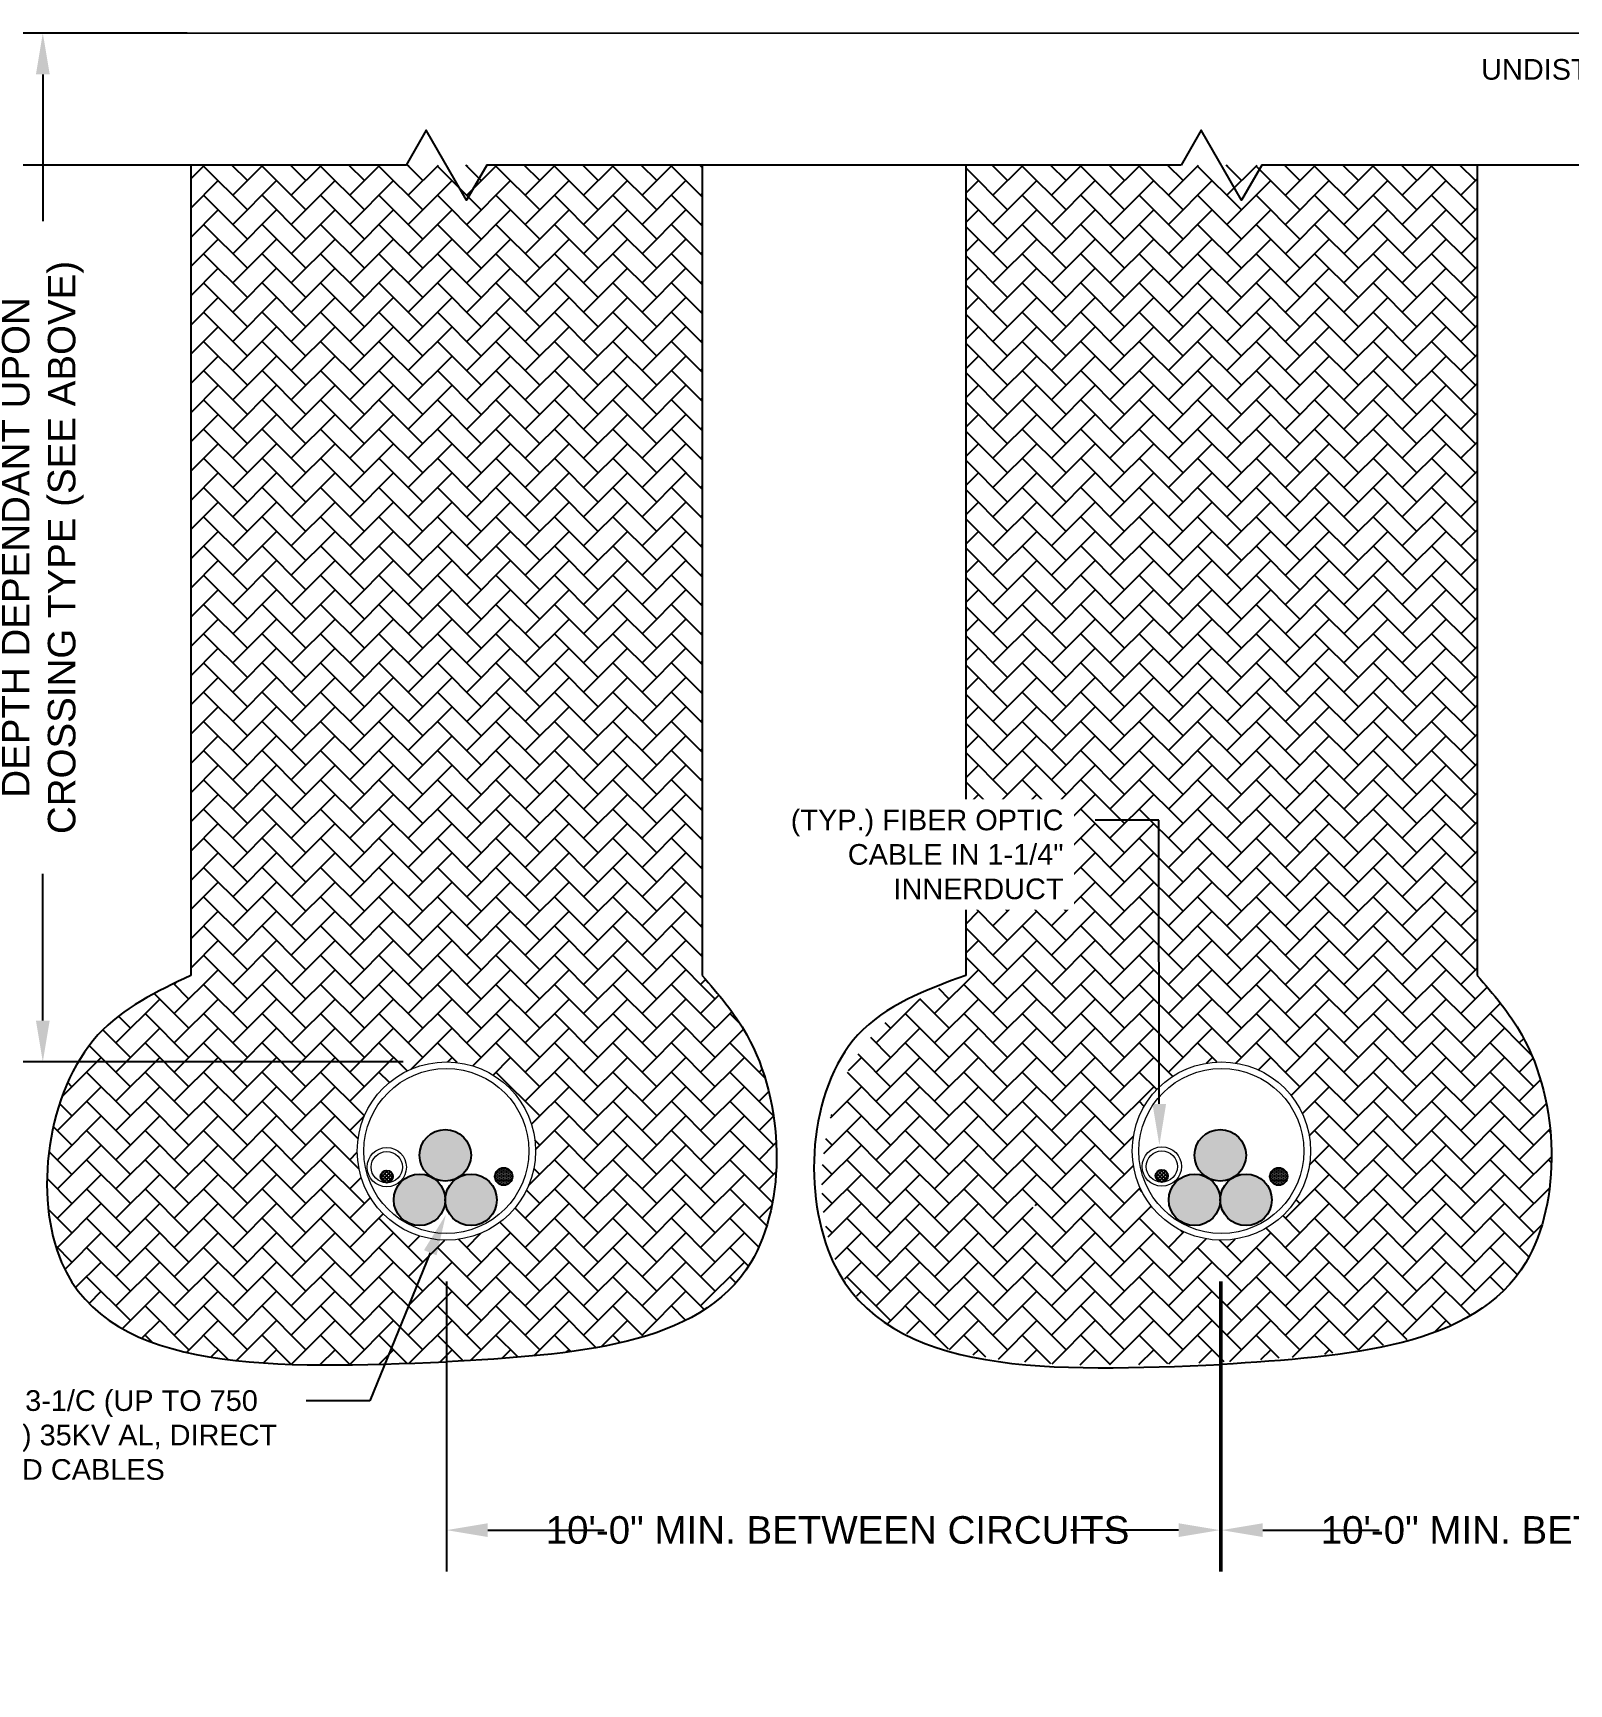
# Model space of a CAD drawing. Header units: feet. Extents: x -17 to 269, y -41 to 210.
# Drawn here: x 78 to 152.3, y 0.1 to 80 of the extents above; entities that cross this region are included whole.
import ezdxf
from ezdxf import colors
from ezdxf.entities.mleader import LeaderData, LeaderLine
from ezdxf.math import Vec2, Vec3

# ---------------------------------------------------------------- set-up
doc = ezdxf.new("R2010")
doc.units = ezdxf.units.FT
doc.header["$MEASUREMENT"] = 0
for name, color, linetype in [('CABLE', 2, 'Continuous'), ('E-FIN-GR', 4, 'Continuous'), ('G-ANNO-DIMS', 1, 'Continuous'), ('text', 1, 'Continuous')]:
    doc.layers.add(name, color=color, linetype=linetype)
doc.layers.add('CONDUIT', color=6, linetype='Continuous', lineweight=18)
doc.styles.add('NEI-A', font='arial.ttf')
doc.dimstyles.new('NEI-A', dxfattribs={"dimtxt": 0.1, "dimasz": 0.125, "dimexe": 0.0625, "dimexo": 0.0625, "dimgap": 0.0625, "dimtad": 0, "dimtih": 1, "dimtoh": 1, "dimdec": 4, "dimzin": 3, "dimdsep": 46, "dimlunit": 4, "dimtxsty": 'NEI-A', "dimcen": 0, "dimadec": 0, "dimazin": 0, "dimtfac": 0.75, "dimtdec": 4, "dimtofl": 0, "dimtmove": 0, "dimatfit": 3, "dimfxl": 1, "dimfrac": 1, "dimtolj": 1, "dimtzin": 0, "dimarcsym": 0})

# ---------------------------------------------------------------- blocks, each defined once
blk = doc.blocks.new('*D1')
at = {"layer": 'Defpoints', "color": 0, "transparency": 16777216}
for p in [(98.013, 21.568), (135.426, 21.568), (98.013, 7.536)]:
    blk.add_point(p, dxfattribs=at)
at = {"layer": 'G-ANNO-DIMS', "color": 0, "lineweight": -2, "transparency": 16777216}
for p, q in [((98.013, 19.568), (98.013, 5.536)), ((135.426, 19.568), (135.426, 5.536)), ((100.013, 7.536), (105.648, 7.536)), ((133.426, 7.536), (128.215, 7.536))]:
    blk.add_line(p, q, dxfattribs=at)
at = {"layer": 'G-ANNO-DIMS', "color": 0, "transparency": 16777216}
for points in [[(100.013, 7.869), (100.013, 7.203), (98.013, 7.536)], [(133.426, 7.869), (133.426, 7.203), (135.426, 7.536)]]:
    blk.add_solid(points, dxfattribs=at)
at = {"layer": 'G-ANNO-DIMS', "color": 0, "transparency": 16777216, "insert": (116.931, 7.536), "char_height": 3.2, "width": 27.13432, "attachment_point": 5, "style": 'NEI-A'}
blk.add_mtext('\\A1;{\\H0.41667x;10\'-0" MIN. BETWEEN CIRCUITS}', dxfattribs=at)
blk = doc.blocks.new('*D3')
at = {"layer": 'Defpoints', "color": 0, "transparency": 16777216}
for p in [(87.478, 79.976), (78.492, 30.193), (97.919, 30.193)]:
    blk.add_point(p, dxfattribs=at)
at = {"layer": 'G-ANNO-DIMS', "color": 0, "lineweight": -2, "transparency": 16777216}
for p, q in [((85.478, 79.976), (76.492, 79.976)), ((78.492, 77.976), (78.492, 70.874)), ((78.492, 32.193), (78.492, 39.295)), ((95.919, 30.193), (76.492, 30.193))]:
    blk.add_line(p, q, dxfattribs=at)
at = {"layer": 'G-ANNO-DIMS', "color": 0, "transparency": 16777216}
for points in [[(78.159, 77.976), (78.826, 77.976), (78.492, 79.976)], [(78.159, 32.193), (78.826, 32.193), (78.492, 30.193)]]:
    blk.add_solid(points, dxfattribs=at)
at = {"layer": 'G-ANNO-DIMS', "color": 0, "transparency": 16777216, "insert": (78.492, 55.084), "char_height": 3.2, "width": 27.70389, "attachment_point": 5, "rotation": 90, "style": 'NEI-A'}
blk.add_mtext('\\A1;{\\H0.41667x;DEPTH DEPENDANT UPON CROSSING TYPE (SEE ABOVE)}', dxfattribs=at)
blk = doc.blocks.new('_Dot')
at = {"color": 0, "linetype": 'ByBlock', "lineweight": -2}
blk.add_line((-0.5, 0), (-1, 0), dxfattribs=at)
at = {"color": 0, "linetype": 'ByBlock', "const_width": 0.5}
blk.add_lwpolyline([(-0.25, 0, 1), (0.25, 0, 1)], format="xyb", close=True, dxfattribs=at)
blk = doc.blocks.new('*D6')
at = {"layer": 'Defpoints', "color": 0, "transparency": 16777216}
for p in [(135.499, 21.568), (172.911, 21.568), (135.499, 7.536)]:
    blk.add_point(p, dxfattribs=at)
at = {"layer": 'G-ANNO-DIMS', "color": 0, "lineweight": -2, "transparency": 16777216}
for p, q in [((135.499, 19.568), (135.499, 5.536)), ((172.911, 19.568), (172.911, 5.536)), ((137.499, 7.536), (143.134, 7.536)), ((170.911, 7.536), (165.7, 7.536))]:
    blk.add_line(p, q, dxfattribs=at)
at = {"layer": 'G-ANNO-DIMS', "color": 0, "transparency": 16777216}
for points in [[(137.499, 7.869), (137.499, 7.203), (135.499, 7.536)], [(170.911, 7.869), (170.911, 7.203), (172.911, 7.536)]]:
    blk.add_solid(points, dxfattribs=at)
at = {"layer": 'G-ANNO-DIMS', "color": 0, "transparency": 16777216, "insert": (154.417, 7.536), "char_height": 3.2, "width": 27.13432, "attachment_point": 5, "style": 'NEI-A'}
blk.add_mtext('\\A1;{\\H0.41667x;10\'-0" MIN. BETWEEN CIRCUITS}', dxfattribs=at)

msp = doc.modelspace()

# ---------------------------------------------------------------- hatches: boundary and pattern name
h = msp.add_hatch()
h.set_pattern_fill('AR-HBONE', color=8, scale=0.25)
edge = h.paths.add_edge_path(flags=0)
edge.add_arc((97.95893, 25.67326), 1.245, -60.0000001, 0.0000001, ccw=False)
edge.add_arc((99.20393, 23.51685), 1.245, 0, 119.9999999, ccw=False)
edge.add_arc((99.20393, 23.51685), 1.245, -180, 0, ccw=False)
edge.add_arc((96.71393, 23.51685), 1.245, 180, 360, ccw=False)
edge.add_arc((96.71393, 23.51685), 1.245, 59.9999999, 180.0000002, ccw=False)
edge.add_arc((97.95893, 25.67326), 1.245, 180, 240, ccw=False)
edge.add_arc((97.95893, 25.67326), 1.245, 0, 180, ccw=False)
edge = h.paths.add_edge_path(flags=0)
edge.add_arc((98.01321, 25.88064), 3.9905, 0, 360)
edge = h.paths.add_edge_path(flags=16)
edge.add_arc((98.01321, 25.88064), 4.3125, 0, 180)
edge.add_arc((98.01321, 25.88064), 4.3125, 180, 360)
edge = h.paths.add_edge_path(flags=0)
edge.add_arc((98.01321, 25.88064), 3.9905, 0, 360)
edge = h.paths.add_edge_path(flags=16)
edge.add_arc((88.96552, 23.19091), 0.0876, 0, 360)
h.paths.add_polyline_path([(85.64551, 34.37907), (85.51672, 34.31765), (85.38798, 34.25618), (85.25933, 34.1946), (85.13082, 34.13284), (85.00251, 34.07085), (84.87442, 34.00857), (84.74662, 33.94595), (84.61915, 33.88292), (84.49206, 33.81944), (84.36539, 33.75544), (84.23919, 33.69086), (84.11351, 33.62565), (83.98839, 33.55975), (83.86389, 33.4931), (83.74004, 33.42565), (83.6169, 33.35733), (83.49452, 33.2881), (83.37293, 33.21788), (83.25219, 33.14664), (83.13235, 33.0743), (83.01344, 33.0008), (82.89553, 32.92611), (82.77865, 32.85014), (82.66286, 32.77286), (82.54819, 32.69419), (82.4347, 32.61409), (82.32244, 32.53249), (82.21144, 32.44933), (82.10177, 32.36457), (81.99345, 32.27814), (81.88656, 32.18999), (81.78112, 32.10005), (81.67718, 32.00827), (81.5748, 31.91459), (81.47402, 31.81896), (81.37489, 31.72132), (81.27746, 31.6216), (81.18176, 31.51976), (81.08785, 31.41574), (80.99574, 31.30956), (80.90543, 31.20128), (80.81692, 31.09094), (80.73021, 30.97858), (80.6453, 30.86428), (80.5622, 30.74806), (80.48089, 30.62999), (80.40139, 30.51011), (80.32369, 30.38847), (80.24779, 30.26513), (80.1737, 30.14013), (80.10141, 30.01353), (80.03093, 29.88537), (79.96225, 29.7557), (79.89538, 29.62458), (79.83031, 29.49206), (79.76705, 29.35818), (79.7056, 29.223), (79.64595, 29.08656), (79.58811, 28.94892), (79.53208, 28.81013), (79.47786, 28.67023), (79.42545, 28.52928), (79.37484, 28.38733), (79.32605, 28.24442), (79.27907, 28.10062), (79.23389, 27.95596), (79.19053, 27.8105), (79.14898, 27.66429), (79.10924, 27.51738), (79.07132, 27.36982), (79.03521, 27.22165), (79.00091, 27.07294), (78.96842, 26.92373), (78.93775, 26.77406), (78.90889, 26.624), (78.88185, 26.47359), (78.85662, 26.32288), (78.83321, 26.17192), (78.81162, 26.02076), (78.79184, 25.86946), (78.77388, 25.71805), (78.75774, 25.5666), (78.74342, 25.41515), (78.73091, 25.26376), (78.72022, 25.11247), (78.71136, 24.96133), (78.70431, 24.81039), (78.69908, 24.65971), (78.69568, 24.50933), (78.69409, 24.35931), (78.69433, 24.20969), (78.69638, 24.06053), (78.70027, 23.91187), (78.70597, 23.76377), (78.7135, 23.61628), (78.72285, 23.46944), (78.73402, 23.3233), (78.74702, 23.17792), (78.76184, 23.03335), (78.77849, 22.88964), (78.79697, 22.74683), (78.81727, 22.60499), (78.8394, 22.46415), (78.86336, 22.32436), (78.88914, 22.18569), (78.91675, 22.04817), (78.94619, 21.91187), (78.97746, 21.77682), (79.01056, 21.64308), (79.04549, 21.5107), (79.08225, 21.37973), (79.12084, 21.25023), (79.16126, 21.12223), (79.20351, 20.99579), (79.24759, 20.87097), (79.29351, 20.7478), (79.34126, 20.62635), (79.39084, 20.50666), (79.44225, 20.38877), (79.49549, 20.27269), (79.55054, 20.15841), (79.60738, 20.04591), (79.666, 19.93518), (79.7264, 19.8262), (79.78855, 19.71897), (79.85244, 19.61346), (79.91806, 19.50968), (79.9854, 19.40759), (80.05444, 19.3072), (80.12517, 19.20848), (80.19758, 19.11142), (80.27165, 19.01601), (80.34736, 18.92224), (80.42472, 18.8301), (80.5037, 18.73956), (80.58428, 18.65062), (80.66647, 18.56327), (80.75024, 18.47749), (80.83557, 18.39326), (80.92247, 18.31058), (81.0109, 18.22943), (81.10087, 18.1498), (81.19235, 18.07167), (81.28534, 17.99503), (81.37981, 17.91987), (81.47576, 17.84618), (81.57318, 17.77394), (81.67204, 17.70314), (81.77235, 17.63376), (81.87407, 17.5658), (81.97721, 17.49924), (82.08174, 17.43406), (82.18766, 17.37025), (82.29494, 17.30781), (82.40359, 17.24671), (82.51357, 17.18694), (82.62489, 17.12849), (82.73752, 17.07135), (82.85146, 17.01551), (82.96669, 16.96094), (83.08319, 16.90764), (83.20096, 16.8556), (83.31998, 16.8048), (83.44024, 16.75522), (83.56172, 16.70686), (83.68441, 16.6597), (83.8083, 16.61373), (83.93337, 16.56893), (84.05961, 16.52529), (84.18701, 16.4828), (84.31555, 16.44145), (84.44523, 16.40122), (84.57602, 16.3621), (84.70792, 16.32407), (84.8409, 16.28713), (84.97497, 16.25126), (85.1101, 16.21644), (85.24628, 16.18266), (85.38349, 16.14992), (85.52174, 16.11819), (85.66099, 16.08746), (85.80124, 16.05772), (85.94247, 16.02896), (86.08468, 16.00117), (86.22784, 15.97432), (86.37195, 15.94841), (86.51699, 15.92343), (86.66295, 15.89936), (86.80981, 15.87618), (86.95756, 15.85389), (87.10619, 15.83247), (87.25569, 15.81191), (87.40604, 15.79219), (87.55722, 15.7733), (87.70923, 15.75523), (87.86205, 15.73797), (88.01567, 15.7215), (88.17008, 15.70581), (88.32525, 15.69088), (88.48119, 15.67671), (88.63787, 15.66328), (88.79528, 15.65057), (88.95341, 15.63857), (89.11224, 15.62728), (89.27177, 15.61667), (89.43197, 15.60673), (89.59284, 15.59745), (89.75436, 15.58882), (89.91652, 15.58083), (90.07931, 15.57345), (90.2427, 15.56668), (90.4067, 15.56051), (90.57128, 15.55492), (90.73643, 15.54989), (90.90215, 15.54542), (91.0684, 15.54149), (91.23519, 15.53809), (91.4025, 15.5352), (91.57031, 15.53281), (91.73862, 15.53091), (91.9074, 15.52949), (92.07665, 15.52853), (92.24636, 15.52802), (92.4165, 15.52794), (92.58707, 15.52829), (92.75805, 15.52905), (92.92942, 15.5302), (93.10119, 15.53173), (93.27333, 15.53364), (93.44582, 15.5359), (93.61866, 15.5385), (93.79184, 15.54143), (93.96533, 15.54468), (94.13913, 15.54824), (94.31322, 15.55208), (94.4876, 15.5562), (94.66223, 15.56059), (94.83712, 15.56522), (95.01225, 15.5701), (95.18761, 15.5752), (95.36318, 15.58051), (95.53895, 15.58601), (95.7149, 15.59171), (95.89103, 15.59757), (96.06732, 15.60359), (96.24375, 15.60976), (96.42032, 15.61606), (96.59701, 15.62248), (96.7738, 15.629), (96.95068, 15.63562), (97.12765, 15.64231), (97.30468, 15.64908), (97.48177, 15.65589), (97.65889, 15.66274), (97.83605, 15.66962), (98.01321, 15.67652), (98.15285, 15.68455), (98.29248, 15.69259), (98.4321, 15.70066), (98.57168, 15.70875), (98.71122, 15.71688), (98.85072, 15.72506), (98.99016, 15.7333), (99.12953, 15.74161), (99.26882, 15.75), (99.40803, 15.75847), (99.54714, 15.76705), (99.68614, 15.77573), (99.82503, 15.78453), (99.9638, 15.79346), (100.10242, 15.80253), (100.24091, 15.81175), (100.37924, 15.82112), (100.5174, 15.83066), (100.65539, 15.84038), (100.7932, 15.85029), (100.93082, 15.86039), (101.06823, 15.8707), (101.20543, 15.88123), (101.34241, 15.89198), (101.47916, 15.90297), (101.61567, 15.91421), (101.75193, 15.9257), (101.88792, 15.93746), (102.02365, 15.9495), (102.1591, 15.96182), (102.29425, 15.97443), (102.42911, 15.98736), (102.56366, 16.0006), (102.69789, 16.01416), (102.8318, 16.02806), (102.96536, 16.0423), (103.09858, 16.0569), (103.23145, 16.07186), (103.36394, 16.0872), (103.49606, 16.10293), (103.6278, 16.11904), (103.75914, 16.13556), (103.89007, 16.1525), (104.02059, 16.16986), (104.15069, 16.18765), (104.28035, 16.20589), (104.40957, 16.22458), (104.53833, 16.24373), (104.66663, 16.26336), (104.79446, 16.28347), (104.92181, 16.30407), (105.04867, 16.32518), (105.17502, 16.3468), (105.30086, 16.36894), (105.42619, 16.39161), (105.55098, 16.41483), (105.67523, 16.43859), (105.79894, 16.46292), (105.92208, 16.48782), (106.04465, 16.51331), (106.16665, 16.53938), (106.28806, 16.56606), (106.40887, 16.59335), (106.52907, 16.62125), (106.64866, 16.64979), (106.76762, 16.67897), (106.88594, 16.7088), (107.00362, 16.7393), (107.12064, 16.77046), (107.237, 16.8023), (107.35268, 16.83483), (107.46768, 16.86806), (107.58198, 16.90201), (107.69558, 16.93667), (107.80846, 16.97206), (107.92062, 17.00819), (108.03205, 17.04507), (108.14274, 17.08271), (108.25267, 17.12112), (108.36185, 17.1603), (108.47025, 17.20028), (108.57787, 17.24105), (108.6847, 17.28264), (108.79073, 17.32504), (108.89595, 17.36827), (109.00035, 17.41233), (109.10392, 17.45725), (109.20666, 17.50302), (109.30854, 17.54966), (109.40957, 17.59718), (109.50972, 17.64558), (109.609, 17.69489), (109.7074, 17.7451), (109.8049, 17.79622), (109.90149, 17.84828), (109.99716, 17.90126), (110.09191, 17.9552), (110.18572, 18.01009), (110.27859, 18.06595), (110.37051, 18.12279), (110.46146, 18.18061), (110.55144, 18.23942), (110.64043, 18.29924), (110.72843, 18.36008), (110.81543, 18.42194), (110.90141, 18.48484), (110.98637, 18.54878), (111.07031, 18.61378), (111.1532, 18.67984), (111.23503, 18.74698), (111.31581, 18.8152), (111.39552, 18.88452), (111.47415, 18.95494), (111.55169, 19.02647), (111.62813, 19.09913), (111.70346, 19.17292), (111.77767, 19.24786), (111.85076, 19.32395), (111.9227, 19.4012), (111.9935, 19.47962), (112.06314, 19.55923), (112.13162, 19.64003), (112.19892, 19.72204), (112.26503, 19.80526), (112.32995, 19.88969), (112.39366, 19.97537), (112.45616, 20.06228), (112.51744, 20.15045), (112.57748, 20.23987), (112.63627, 20.33057), (112.69381, 20.42256), (112.75009, 20.51583), (112.8051, 20.61039), (112.85884, 20.70622), (112.91132, 20.80329), (112.96252, 20.90157), (113.01247, 21.00105), (113.06114, 21.10169), (113.10856, 21.20347), (113.15471, 21.30637), (113.19959, 21.41035), (113.24322, 21.5154), (113.28559, 21.62149), (113.3267, 21.7286), (113.36655, 21.83669), (113.40514, 21.94575), (113.44248, 22.05575), (113.47857, 22.16666), (113.5134, 22.27846), (113.54697, 22.39112), (113.5793, 22.50463), (113.61037, 22.61894), (113.6402, 22.73404), (113.66877, 22.84991), (113.6961, 22.96651), (113.72218, 23.08383), (113.74701, 23.20183), (113.7706, 23.3205), (113.79294, 23.4398), (113.81404, 23.55971), (113.8339, 23.68021), (113.85252, 23.80127), (113.8699, 23.92287), (113.88604, 24.04498), (113.90094, 24.16758), (113.9146, 24.29063), (113.92703, 24.41413), (113.93822, 24.53803), (113.94818, 24.66232), (113.9569, 24.78696), (113.96439, 24.91195), (113.97065, 25.03724), (113.97568, 25.16282), (113.97949, 25.28865), (113.98206, 25.41472), (113.9834, 25.54101), (113.98352, 25.66747), (113.98241, 25.79409), (113.98008, 25.92085), (113.97653, 26.04772), (113.97175, 26.17466), (113.96575, 26.30167), (113.95853, 26.42871), (113.95009, 26.55576), (113.94044, 26.68279), (113.92956, 26.80978), (113.91747, 26.9367), (113.90416, 27.06353), (113.88964, 27.19024), (113.8739, 27.3168), (113.85696, 27.4432), (113.8388, 27.56941), (113.81942, 27.69539), (113.79884, 27.82114), (113.77705, 27.94661), (113.75406, 28.07179), (113.72985, 28.19665), (113.70444, 28.32117), (113.67783, 28.44531), (113.65001, 28.56906), (113.62099, 28.69239), (113.59077, 28.81528), (113.55934, 28.9377), (113.52672, 29.05962), (113.4929, 29.18102), (113.45788, 29.30187), (113.42166, 29.42215), (113.38424, 29.54184), (113.34564, 29.66091), (113.30583, 29.77933), (113.26484, 29.89708), (113.22265, 30.01413), (113.17927, 30.13046), (113.1347, 30.24604), (113.08894, 30.36085), (113.042, 30.47486), (112.99386, 30.58805), (112.94454, 30.70039), (112.89404, 30.81186), (112.84235, 30.92243), (112.78948, 31.03208), (112.73542, 31.14078), (112.68019, 31.24851), (112.62377, 31.35524), (112.56618, 31.46094), (112.5074, 31.5656), (112.44748, 31.66922), (112.38644, 31.77184), (112.32433, 31.8735), (112.26117, 31.97422), (112.19702, 32.07405), (112.13191, 32.17301), (112.06587, 32.27115), (111.99896, 32.36849), (111.93119, 32.46507), (111.86262, 32.56093), (111.79328, 32.6561), (111.72321, 32.75061), (111.65245, 32.8445), (111.58104, 32.93781), (111.50901, 33.03056), (111.4364, 33.1228), (111.36326, 33.21455), (111.28962, 33.30585), (111.21551, 33.39674), (111.14098, 33.48725), (111.06607, 33.57742), (110.99082, 33.66727), (110.91525, 33.75685), (110.83942, 33.84619), (110.76335, 33.93532), (110.6871, 34.02427), (110.61069, 34.11309), (110.53416, 34.20181), (110.45756, 34.29046), (110.38092, 34.37907), (110.38092, 73.58276), (85.64551, 73.58276)])
h = msp.add_hatch()
h.set_pattern_fill('AR-HBONE', color=8, scale=0.25)
edge = h.paths.add_edge_path(flags=0)
edge.add_arc((135.44474, 25.67326), 1.245, -60.0000001, 0.0000001, ccw=False)
edge.add_arc((136.68974, 23.51685), 1.245, 0, 119.9999999, ccw=False)
edge.add_arc((136.68974, 23.51685), 1.245, -180, 0, ccw=False)
edge.add_arc((134.19974, 23.51685), 1.245, 180, 360, ccw=False)
edge.add_arc((134.19974, 23.51685), 1.245, 59.9999999, 180.0000002, ccw=False)
edge.add_arc((135.44474, 25.67326), 1.245, 180, 240, ccw=False)
edge.add_arc((135.44474, 25.67326), 1.245, 0, 180, ccw=False)
edge = h.paths.add_edge_path(flags=0)
edge.add_arc((135.49902, 25.88064), 3.9905, 0, 360)
edge = h.paths.add_edge_path(flags=16)
edge.add_arc((135.49902, 25.88064), 4.3125, 0, 180)
edge.add_arc((135.49902, 25.88064), 4.3125, 180, 360)
edge = h.paths.add_edge_path(flags=0)
edge.add_arc((135.49902, 25.88064), 3.9905, 0, 360)
edge = h.paths.add_edge_path(flags=16)
edge.add_arc((126.45133, 23.19091), 0.06782, 0, 360)
h.paths.add_polyline_path([(123.13131, 34.37907), (123.00253, 34.31765), (122.87378, 34.25618), (122.74514, 34.1946), (122.61663, 34.13284), (122.48831, 34.07085), (122.36023, 34.00857), (122.23243, 33.94595), (122.10496, 33.88292), (121.97787, 33.81944), (121.8512, 33.75544), (121.725, 33.69086), (121.59932, 33.62565), (121.4742, 33.55975), (121.3497, 33.4931), (121.22585, 33.42565), (121.10271, 33.35733), (120.98033, 33.2881), (120.85874, 33.21788), (120.738, 33.14664), (120.61816, 33.0743), (120.49925, 33.0008), (120.38134, 32.92611), (120.26446, 32.85014), (120.14867, 32.77286), (120.034, 32.69419), (119.92051, 32.61409), (119.80825, 32.53249), (119.69725, 32.44933), (119.58757, 32.36457), (119.47926, 32.27814), (119.37237, 32.18999), (119.26693, 32.10005), (119.16299, 32.00827), (119.06061, 31.91459), (118.95983, 31.81896), (118.8607, 31.72132), (118.76327, 31.6216), (118.66757, 31.51976), (118.57366, 31.41574), (118.48155, 31.30956), (118.39124, 31.20128), (118.30273, 31.09094), (118.21602, 30.97858), (118.13111, 30.86428), (118.048, 30.74806), (117.9667, 30.62999), (117.8872, 30.51011), (117.8095, 30.38847), (117.7336, 30.26513), (117.65951, 30.14013), (117.58722, 30.01353), (117.51674, 29.88537), (117.44806, 29.7557), (117.38119, 29.62458), (117.31612, 29.49206), (117.25286, 29.35818), (117.19141, 29.223), (117.13176, 29.08656), (117.07392, 28.94892), (117.01789, 28.81013), (116.96367, 28.67023), (116.91126, 28.52928), (116.86065, 28.38733), (116.81186, 28.24442), (116.76488, 28.10062), (116.7197, 27.95596), (116.67634, 27.8105), (116.63479, 27.66429), (116.59505, 27.51738), (116.55713, 27.36982), (116.52101, 27.22165), (116.48672, 27.07294), (116.45423, 26.92373), (116.42356, 26.77406), (116.3947, 26.624), (116.36766, 26.47359), (116.34243, 26.32288), (116.31902, 26.17192), (116.29743, 26.02076), (116.27765, 25.86946), (116.25969, 25.71805), (116.24355, 25.5666), (116.22923, 25.41515), (116.21672, 25.26376), (116.20603, 25.11247), (116.19717, 24.96133), (116.19012, 24.81039), (116.18489, 24.65971), (116.18148, 24.50933), (116.1799, 24.35931), (116.18014, 24.20969), (116.18219, 24.06053), (116.18607, 23.91187), (116.19178, 23.76377), (116.1993, 23.61628), (116.20866, 23.46944), (116.21983, 23.3233), (116.23283, 23.17792), (116.24765, 23.03335), (116.2643, 22.88964), (116.28278, 22.74683), (116.30308, 22.60499), (116.32521, 22.46415), (116.34917, 22.32436), (116.37495, 22.18569), (116.40256, 22.04817), (116.432, 21.91187), (116.46327, 21.77682), (116.49637, 21.64308), (116.5313, 21.5107), (116.56806, 21.37973), (116.60664, 21.25023), (116.64706, 21.12223), (116.68932, 20.99579), (116.7334, 20.87097), (116.77932, 20.7478), (116.82707, 20.62635), (116.87665, 20.50666), (116.92806, 20.38877), (116.9813, 20.27269), (117.03635, 20.15841), (117.09319, 20.04591), (117.15181, 19.93518), (117.21221, 19.8262), (117.27436, 19.71897), (117.33825, 19.61346), (117.40387, 19.50968), (117.47121, 19.40759), (117.54025, 19.3072), (117.61098, 19.20848), (117.68339, 19.11142), (117.75746, 19.01601), (117.83317, 18.92224), (117.91053, 18.8301), (117.98951, 18.73956), (118.07009, 18.65062), (118.15228, 18.56327), (118.23605, 18.47749), (118.32138, 18.39326), (118.40827, 18.31058), (118.49671, 18.22943), (118.58668, 18.1498), (118.67816, 18.07167), (118.77114, 17.99503), (118.86562, 17.91987), (118.96157, 17.84618), (119.05899, 17.77394), (119.15785, 17.70314), (119.25816, 17.63376), (119.35988, 17.5658), (119.46302, 17.49924), (119.56755, 17.43406), (119.67347, 17.37025), (119.78075, 17.30781), (119.88939, 17.24671), (119.99938, 17.18694), (120.1107, 17.12849), (120.22333, 17.07135), (120.33727, 17.01551), (120.4525, 16.96094), (120.569, 16.90764), (120.68677, 16.8556), (120.80579, 16.8048), (120.92605, 16.75522), (121.04753, 16.70686), (121.17022, 16.6597), (121.2941, 16.61373), (121.41918, 16.56893), (121.54542, 16.52529), (121.67282, 16.4828), (121.80136, 16.44145), (121.93104, 16.40122), (122.06183, 16.3621), (122.19373, 16.32407), (122.32671, 16.28713), (122.46078, 16.25126), (122.59591, 16.21644), (122.73209, 16.18266), (122.8693, 16.14992), (123.00754, 16.11819), (123.1468, 16.08746), (123.28705, 16.05772), (123.42828, 16.02896), (123.57049, 16.00117), (123.71365, 15.97432), (123.85776, 15.94841), (124.0028, 15.92343), (124.14876, 15.89936), (124.29562, 15.87618), (124.44337, 15.85389), (124.592, 15.83247), (124.7415, 15.81191), (124.89185, 15.79219), (125.04303, 15.7733), (125.19504, 15.75523), (125.34786, 15.73797), (125.50148, 15.7215), (125.65589, 15.70581), (125.81106, 15.69088), (125.967, 15.67671), (126.12368, 15.66328), (126.28109, 15.65057), (126.43922, 15.63857), (126.59805, 15.62728), (126.75758, 15.61667), (126.91778, 15.60673), (127.07865, 15.59745), (127.24017, 15.58882), (127.40233, 15.58083), (127.56512, 15.57345), (127.72851, 15.56668), (127.89251, 15.56051), (128.05709, 15.55492), (128.22224, 15.54989), (128.38795, 15.54542), (128.55421, 15.54149), (128.721, 15.53809), (128.88831, 15.5352), (129.05612, 15.53281), (129.22443, 15.53091), (129.39321, 15.52949), (129.56246, 15.52853), (129.73217, 15.52802), (129.90231, 15.52794), (130.07287, 15.52829), (130.24385, 15.52905), (130.41523, 15.5302), (130.587, 15.53173), (130.75913, 15.53364), (130.93163, 15.5359), (131.10447, 15.5385), (131.27765, 15.54143), (131.45114, 15.54468), (131.62494, 15.54824), (131.79903, 15.55208), (131.97341, 15.5562), (132.14804, 15.56059), (132.32293, 15.56522), (132.49806, 15.5701), (132.67342, 15.5752), (132.84899, 15.58051), (133.02476, 15.58601), (133.20071, 15.59171), (133.37684, 15.59757), (133.55313, 15.60359), (133.72956, 15.60976), (133.90613, 15.61606), (134.08282, 15.62248), (134.25961, 15.629), (134.43649, 15.63562), (134.61346, 15.64231), (134.79049, 15.64908), (134.96758, 15.65589), (135.1447, 15.66274), (135.32186, 15.66962), (135.49902, 15.67652), (135.63866, 15.68455), (135.77829, 15.69259), (135.9179, 15.70066), (136.05749, 15.70875), (136.19703, 15.71688), (136.33653, 15.72506), (136.47597, 15.7333), (136.61534, 15.74161), (136.75463, 15.75), (136.89384, 15.75847), (137.03295, 15.76705), (137.17195, 15.77573), (137.31084, 15.78453), (137.4496, 15.79346), (137.58823, 15.80253), (137.72672, 15.81175), (137.86505, 15.82112), (138.00321, 15.83066), (138.1412, 15.84038), (138.27901, 15.85029), (138.41663, 15.86039), (138.55404, 15.8707), (138.69124, 15.88123), (138.82822, 15.89198), (138.96497, 15.90297), (139.10148, 15.91421), (139.23774, 15.9257), (139.37373, 15.93746), (139.50946, 15.9495), (139.6449, 15.96182), (139.78006, 15.97443), (139.91492, 15.98736), (140.04947, 16.0006), (140.1837, 16.01416), (140.31761, 16.02806), (140.45117, 16.0423), (140.58439, 16.0569), (140.71726, 16.07186), (140.84975, 16.0872), (140.98187, 16.10293), (141.11361, 16.11904), (141.24495, 16.13556), (141.37588, 16.1525), (141.5064, 16.16986), (141.6365, 16.18765), (141.76616, 16.20589), (141.89538, 16.22458), (142.02414, 16.24373), (142.15244, 16.26336), (142.28027, 16.28347), (142.40762, 16.30407), (142.53448, 16.32518), (142.66083, 16.3468), (142.78667, 16.36894), (142.912, 16.39161), (143.03679, 16.41483), (143.16104, 16.43859), (143.28475, 16.46292), (143.40789, 16.48782), (143.53046, 16.51331), (143.65246, 16.53938), (143.77387, 16.56606), (143.89468, 16.59335), (144.01488, 16.62125), (144.13447, 16.64979), (144.25343, 16.67897), (144.37175, 16.7088), (144.48943, 16.7393), (144.60645, 16.77046), (144.72281, 16.8023), (144.83849, 16.83483), (144.95348, 16.86806), (145.06779, 16.90201), (145.18139, 16.93667), (145.29427, 16.97206), (145.40643, 17.00819), (145.51786, 17.04507), (145.62855, 17.08271), (145.73848, 17.12112), (145.84766, 17.1603), (145.95606, 17.20028), (146.06368, 17.24105), (146.17051, 17.28264), (146.27654, 17.32504), (146.38176, 17.36827), (146.48616, 17.41233), (146.58973, 17.45725), (146.69246, 17.50302), (146.79435, 17.54966), (146.89537, 17.59718), (146.99553, 17.64558), (147.09481, 17.69489), (147.19321, 17.7451), (147.2907, 17.79622), (147.3873, 17.84828), (147.48297, 17.90126), (147.57772, 17.9552), (147.67153, 18.01009), (147.7644, 18.06595), (147.85632, 18.12279), (147.94727, 18.18061), (148.03724, 18.23942), (148.12624, 18.29924), (148.21424, 18.36008), (148.30124, 18.42194), (148.38722, 18.48484), (148.47218, 18.54878), (148.55611, 18.61378), (148.639, 18.67984), (148.72084, 18.74698), (148.80162, 18.8152), (148.88133, 18.88452), (148.95996, 18.95494), (149.0375, 19.02647), (149.11394, 19.09913), (149.18927, 19.17292), (149.26348, 19.24786), (149.33657, 19.32395), (149.40851, 19.4012), (149.47931, 19.47962), (149.54895, 19.55923), (149.61743, 19.64003), (149.68473, 19.72204), (149.75084, 19.80526), (149.81576, 19.88969), (149.87947, 19.97537), (149.94197, 20.06228), (150.00325, 20.15045), (150.06328, 20.23987), (150.12208, 20.33057), (150.17962, 20.42256), (150.2359, 20.51583), (150.29091, 20.61039), (150.34465, 20.70622), (150.39713, 20.80329), (150.44833, 20.90157), (150.49828, 21.00105), (150.54695, 21.10169), (150.59437, 21.20347), (150.64052, 21.30637), (150.6854, 21.41035), (150.72903, 21.5154), (150.7714, 21.62149), (150.81251, 21.7286), (150.85236, 21.83669), (150.89095, 21.94575), (150.92829, 22.05575), (150.96438, 22.16666), (150.99921, 22.27846), (151.03278, 22.39112), (151.06511, 22.50463), (151.09618, 22.61894), (151.126, 22.73404), (151.15458, 22.84991), (151.18191, 22.96651), (151.20799, 23.08383), (151.23282, 23.20183), (151.25641, 23.3205), (151.27875, 23.4398), (151.29985, 23.55971), (151.31971, 23.68021), (151.33833, 23.80127), (151.35571, 23.92287), (151.37185, 24.04498), (151.38675, 24.16758), (151.40041, 24.29063), (151.41284, 24.41413), (151.42403, 24.53803), (151.43399, 24.66232), (151.44271, 24.78696), (151.4502, 24.91195), (151.45646, 25.03724), (151.46149, 25.16282), (151.46529, 25.28865), (151.46787, 25.41472), (151.46921, 25.54101), (151.46933, 25.66747), (151.46822, 25.79409), (151.46589, 25.92085), (151.46234, 26.04772), (151.45756, 26.17466), (151.45156, 26.30167), (151.44434, 26.42871), (151.4359, 26.55576), (151.42624, 26.68279), (151.41537, 26.80978), (151.40328, 26.9367), (151.38997, 27.06353), (151.37545, 27.19024), (151.35971, 27.3168), (151.34276, 27.4432), (151.3246, 27.56941), (151.30523, 27.69539), (151.28465, 27.82114), (151.26286, 27.94661), (151.23987, 28.07179), (151.21566, 28.19665), (151.19025, 28.32117), (151.16364, 28.44531), (151.13582, 28.56906), (151.1068, 28.69239), (151.07658, 28.81528), (151.04515, 28.9377), (151.01253, 29.05962), (150.97871, 29.18102), (150.94368, 29.30187), (150.90747, 29.42215), (150.87005, 29.54184), (150.83144, 29.66091), (150.79164, 29.77933), (150.75065, 29.89708), (150.70846, 30.01413), (150.66508, 30.13046), (150.62051, 30.24604), (150.57475, 30.36085), (150.52781, 30.47486), (150.47967, 30.58805), (150.43035, 30.70039), (150.37985, 30.81186), (150.32816, 30.92243), (150.27529, 31.03208), (150.22123, 31.14078), (150.166, 31.24851), (150.10958, 31.35524), (150.05198, 31.46094), (149.99321, 31.5656), (149.93329, 31.66922), (149.87225, 31.77184), (149.81013, 31.8735), (149.74698, 31.97422), (149.68283, 32.07405), (149.61772, 32.17301), (149.55168, 32.27115), (149.48477, 32.36849), (149.417, 32.46507), (149.34843, 32.56093), (149.27909, 32.6561), (149.20902, 32.75061), (149.13826, 32.8445), (149.06685, 32.93781), (148.99482, 33.03056), (148.92221, 33.1228), (148.84907, 33.21455), (148.77542, 33.30585), (148.70132, 33.39674), (148.62679, 33.48725), (148.55188, 33.57742), (148.47662, 33.66727), (148.40106, 33.75685), (148.32523, 33.84619), (148.24916, 33.93532), (148.17291, 34.02427), (148.0965, 34.11309), (148.01997, 34.20181), (147.94337, 34.29046), (147.86673, 34.37907), (147.86673, 73.58276), (123.13131, 73.58276)])
at = {"layer": 'CABLE'}
h = msp.add_hatch(color=256, dxfattribs=at)
h.dxf.hatch_style = 1
h.paths.add_polyline_path([(96.71393, 25.67326, 1), (99.20393, 25.67326, 1)])
h.paths.add_polyline_path([(95.46893, 23.51685, 1), (97.95893, 23.51685, 1)])
h.paths.add_polyline_path([(100.44893, 23.51685, 1), (97.95893, 23.51685, 1)])
h = msp.add_hatch(color=256, dxfattribs=at)
h.dxf.hatch_style = 1
h.paths.add_polyline_path([(134.19974, 25.67326, 1), (136.68974, 25.67326, 1)])
h.paths.add_polyline_path([(132.95474, 23.51685, 1), (135.44474, 23.51685, 1)])
h.paths.add_polyline_path([(137.93474, 23.51685, 1), (135.44474, 23.51685, 1)])
h = msp.add_hatch(dxfattribs=at)
h.set_pattern_fill('ANSI37', color=256)
h.set_pattern_definition([(45, (-21.36879, 3.83774), (-0.08838835, 0.08838835), []), (135, (-21.36879, 3.83774), (-0.08838835, -0.08838835), [])])
edge = h.paths.add_edge_path()
edge.add_arc((95.12717, 24.64207), 0.29711, 180, 540, ccw=False)
h = msp.add_hatch(dxfattribs=at)
h.set_pattern_fill('DOTS', color=256)
h.set_pattern_definition([(0, (-26.886515, 1.368154), (0.03125, 0.0625), [0, -0.0625])])
edge = h.paths.add_edge_path()
edge.add_arc((100.78504, 24.64691), 0.42098, 0, 360)
h = msp.add_hatch(dxfattribs=at)
h.set_pattern_fill('ANSI37', color=256)
h.set_pattern_definition([(45, (16.11887, 3.86871), (-0.08838835, 0.08838835), []), (135, (16.11887, 3.86871), (-0.08838835, -0.08838835), [])])
edge = h.paths.add_edge_path()
edge.add_arc((132.61483, 24.67304), 0.29711, 180, 540, ccw=False)
h = msp.add_hatch(dxfattribs=at)
h.set_pattern_fill('DOTS', color=256)
h.set_pattern_definition([(0, (10.599294, 1.368154), (0.03125, 0.0625), [0, -0.0625])])
edge = h.paths.add_edge_path()
edge.add_arc((138.27085, 24.64691), 0.42098, 0, 360)

# ---------------------------------------------------------------- linework, layer by layer
for p, q in [((85.64551, 73.58276), (85.64551, 34.37907)), ((110.38092, 73.58276), (110.38092, 34.37907)), ((123.13131, 73.58276), (123.13131, 34.37907)), ((147.86673, 73.58276), (147.86673, 34.37907))]:
    msp.add_line(p, q)
msp.add_open_spline([(85.64551, 34.37907), (84.00472, 33.59681), (78.93226, 31.17847), (77.01111, 14.85907), (89.87241, 15.35966), (98.01321, 15.67652)], degree=3, knots=[0, 0, 0, 0, 5.33054107, 16.47924765, 35.70594973, 35.70594973, 35.70594973, 35.70594973])
for points in [[(110.38092, 34.37907), (112.54599, 31.49725), (112.73397, 20.48876), (98.01321, 15.67652)], [(123.13131, 34.37907), (117.91789, 31.49725), (116.72811, 20.48876), (135.49902, 15.54893)], [(147.86673, 34.37907), (150.0318, 31.49725), (150.21978, 20.48876), (135.49902, 15.54893)]]:
    msp.add_spline(points, degree=3)
for centre, radius in [((97.95893, 25.67326), 1.245), ((135.44474, 25.67326), 1.245), ((95.12717, 24.64207), 0.29711), ((100.78504, 24.64691), 0.42098), ((132.61483, 24.67304), 0.29711), ((138.27085, 24.64691), 0.42098), ((96.71393, 23.51685), 1.245), ((99.20393, 23.51685), 1.245), ((134.19974, 23.51685), 1.245), ((136.68974, 23.51685), 1.245)]:
    msp.add_circle(centre, radius, dxfattribs=at)
at = {"layer": 'CONDUIT'}
for centre, radius in [((98.01321, 25.88064), 4.3125), ((98.01321, 25.88064), 3.9905), ((135.49902, 25.88064), 4.3125), ((135.49902, 25.88064), 3.9905), ((95.12917, 25.09939), 0.9484), ((95.12917, 25.09939), 0.7582)]:
    msp.add_circle(centre, radius, dxfattribs=at)
at = {"layer": 'E-FIN-GR', "flags": 128}
msp.add_lwpolyline([(268.83211, 79.93803), (75.77275, 79.97561)], dxfattribs=at)
at = {"layer": 'text'}
for points in [[(133.54784, 73.58276), (99.96439, 73.58276), (98.9888, 71.89299), (97.03762, 75.27254), (96.06203, 73.58276), (77.20736, 73.58276)], [(171.03365, 73.58276), (137.4502, 73.58276), (136.47461, 71.89299), (134.52343, 75.27254), (133.54784, 73.58276)]]:
    msp.add_lwpolyline(points, dxfattribs=at)

# ---------------------------------------------------------------- dimensions: what is measured, and where the dimension line sits
at = {"layer": 'G-ANNO-DIMS'}
dim = msp.add_linear_dim(base=(78.49234, 30.19314), p1=(87.47758, 79.97561), p2=(97.91905, 30.19314), angle=90, text='{\\H0.41667x;DEPTH DEPENDANT UPON CROSSING TYPE (SEE ABOVE)}', dimstyle='NEI-A', override={"dimscale": 32, "dimasz": 0.0625}, dxfattribs=at)
dim.commit()
dim.dimension.update_dxf_attribs({"geometry": '*D3', "text_midpoint": (78.49234, 55.08438), "text_rotation": 90})
for base, p1, p2, picture, middle in [((98.01321, 7.5361), (135.42557, 21.56814), (98.01321, 21.56814), '*D1', (116.93114, 7.5361)), ((135.49902, 7.5361), (172.91137, 21.56814), (135.49902, 21.56814), '*D6', (154.41695, 7.5361))]:
    dim = msp.add_linear_dim(base=base, p1=p1, p2=p2, angle=180, text='{\\H0.41667x;10\'-0" MIN. BETWEEN CIRCUITS}', dimstyle='NEI-A', override={"dimscale": 32, "dimasz": 0.0625}, dxfattribs=at)
    dim.commit()
    dim.dimension.update_dxf_attribs({"geometry": picture, "text_midpoint": middle, "dimtype": 160})

# ---------------------------------------------------------------- next in the draw order: leaders
ml = msp.add_multileader_mtext('Standard', dxfattribs=at)
ml.set_content('\\pxt2;UNDISTURBED EARTH', color=256, style='NEI-A')
ml.set_leader_properties()
ml.set_arrow_properties(name='DOT')
ml.build(insert=Vec2(0, 0))
ml.multileader.update_dxf_attribs({"dogleg_length": 3.07146, "arrow_head_size": 2})
ctx = ml.context
ctx.base_point, ctx.char_height, ctx.arrow_head_size, ctx.landing_gap_size, ctx.plane_origin = Vec3(146.71061, 78.21737), 1, 2, 1.53573, Vec3(860.41251, -32.05769)
ctx.text_align_type = 2
notes = []
notes.append((ctx, [(0, (1, 1, 0), (162.7594, 78.21737), (-1, 0), 3.07146, [(0, [(167.71517, 70.30536)], 0, [])])]))
ctx.mtext.insert, ctx.mtext.width, ctx.mtext.alignment, ctx.mtext.flow_direction = Vec3(158.15221, 78.71737), 1.5110273, 3, 5
ctx.mtext.has_bg_fill, ctx.mtext.bg_color, ctx.mtext.bg_scale_factor, ctx.mtext.bg_transparency, ctx.mtext.use_window_bg_color = 1, -1073741824, 1.5, 0, 1
ml = msp.add_multileader_mtext('Standard', dxfattribs=at)
ml.set_content('\\A1;(TYP.) FIBER OPTIC CABLE IN 1-1/4" INNERDUCT ', color=256, style='NEI-A')
ml.set_leader_properties()
ml.build(insert=Vec2(0, 0))
ml.multileader.update_dxf_attribs({"dogleg_length": 3.07146, "arrow_head_size": 2})
ctx = ml.context
ctx.base_point, ctx.char_height, ctx.arrow_head_size, ctx.landing_gap_size, ctx.plane_origin = Vec3(113.27257, 41.89118), 1, 2, 1.53573, Vec3(107.39521, 27.10006)
ctx.text_align_type = 2
notes.append((ctx, [(1, (1, 1, 0), (132.47007, 41.89118), (-1, 0), 3.07146, [(0, [(132.49934, 26.16081)], 0, [])])]))
ctx.mtext.insert, ctx.mtext.width, ctx.mtext.alignment, ctx.mtext.flow_direction = Vec3(127.86287, 42.3997), 14.4063165, 3, 5
ctx.mtext.has_bg_fill, ctx.mtext.bg_color, ctx.mtext.bg_scale_factor, ctx.mtext.bg_transparency, ctx.mtext.use_window_bg_color = 1, -1073741824, 1.5, 0, 1
ml = msp.add_multileader_mtext('Standard', dxfattribs=at)
ml.set_content('\\A1;(TYP.) 3-1/C (UP TO 750 KCMIL) 35KV AL, DIRECT BURIED CABLES  ', color=256, style='NEI-A')
ml.set_leader_properties()
ml.build(insert=Vec2(0, 0))
ml.multileader.update_dxf_attribs({"dogleg_length": 3.07146, "arrow_head_size": 2})
ctx = ml.context
ctx.base_point, ctx.char_height, ctx.arrow_head_size, ctx.landing_gap_size, ctx.plane_origin = Vec3(71.67957, 13.7968), 1, 2, 1.53573, Vec3(57.34332, 11.24764)
notes.append((ctx, [(1, (1, 1, 0), (94.30544, 13.7968), (-1, 0), 3.07146, [(0, [(97.99108, 22.81053)], 0, [])])]))
ctx.mtext.insert, ctx.mtext.width, ctx.mtext.flow_direction = Vec3(73.2153, 14.30532), 18.2544056, 5
ctx.mtext.has_bg_fill, ctx.mtext.bg_color, ctx.mtext.bg_scale_factor, ctx.mtext.bg_transparency, ctx.mtext.use_window_bg_color = 1, -1073741824, 1.5, 0, 1
for ctx, leaders in notes:
    for number, flags, end, landing, length, lines in leaders:
        leader = LeaderData()
        leader.index, (leader.has_last_leader_line, leader.has_dogleg_vector, leader.attachment_direction) = number, flags
        leader.last_leader_point, leader.dogleg_vector, leader.dogleg_length = Vec3(end), Vec3(landing), length
        for number, points, colour, breaks in lines:
            line = LeaderLine()
            line.index, line.vertices, line.color, line.breaks = number, Vec3.list(points), colors.encode_raw_color(colour), breaks
            leader.lines.append(line)
        ctx.leaders.append(leader)

# ---------------------------------------------------------------- next in the draw order: linework, layer by layer
at = {"layer": 'CONDUIT'}
for radius in [0.9484, 0.7582]:
    msp.add_circle((132.61683, 25.13036), radius, dxfattribs=at)

doc.saveas('drawing.dxf')
